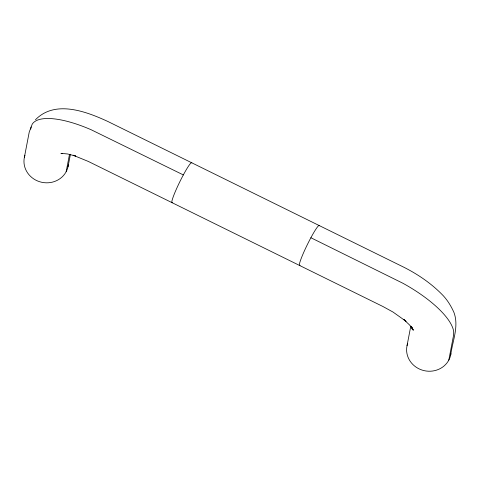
<?xml version="1.0" encoding="UTF-8"?>
<svg xmlns="http://www.w3.org/2000/svg" width="480" height="480" viewBox="0 0 480 480"><rect width="100%" height="100%" fill="white"/><g stroke="black" fill="none" stroke-linecap="round" stroke-linejoin="round"><path stroke-width="0.72" d="M24.408 157.2L29.238 132.066L32.214 124.188A71.49 24.336 28.3 0 1 91.272 129.804L183.342 174.924M30.72 129.096L31.134 126.936M66.162 171.708L69.504 154.32M68.064 166.59L70.428 154.272M407.046 345.618L410.808 326.052M448.8 360.132L453.63 334.986L453.702 331.74A71.49 24.336 28.3 0 0 402.882 283.248L310.884 237.732M450.702 355.008C452.496 341.04 459.144 326.484 453.96 312.48C451.314 306.546 447.96 300.9 443.592 296.07C432.114 283.956 418.152 274.38 403.266 266.94L107.976 121.536C86.232 111.48 55.05 99.588 35.454 119.772M61.212 153.708L62.532 153.36M60.924 153.33L67.638 153.972L75.624 156.018L73.122 155.22L88.314 161.436L382.926 306.51L393.006 312.042L406.038 321.312L403.812 319.512L409.596 325.026L413.442 330.192L411.42 326.592M411.324 326.502L412.53 329.904L411.972 327.294M172.482 202.596A22.326 2.232 -63.8 0 1 179.418 182.592A22.326 2.232 -63.8 0 1 191.844 162.834M68.394 164.574A22.326 20.874 10.9 0 1 41.778 182.292A22.326 20.874 10.9 0 1 24.948 155.226M300.024 265.404A22.326 2.232 -63.8 0 1 306.966 245.394A22.326 2.232 -63.8 0 1 319.392 225.642M450.942 353.67A22.326 20.874 10.9 0 1 424.062 370.632A22.326 20.874 10.9 0 1 407.586 343.65"/></g></svg>
